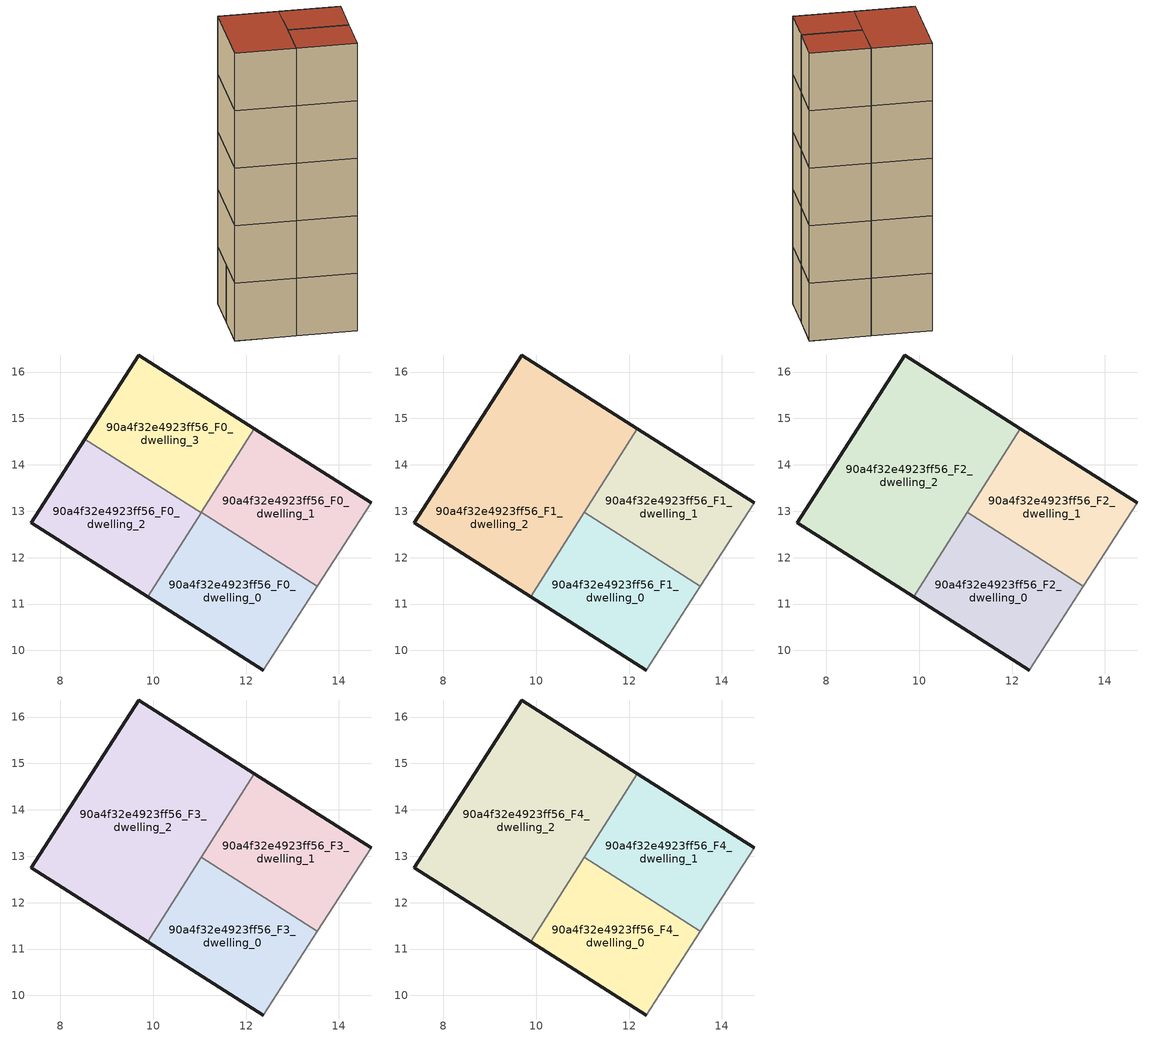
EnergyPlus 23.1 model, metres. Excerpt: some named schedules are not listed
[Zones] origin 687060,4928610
90a4f32e4923ff56_F0_dwelling_0
 floor ground (EU_floor_Construction): 12.37,9.58 13.54,11.39 11.03,12.97 9.88,11.16 z0
 wall outside (EU_wall_Construction): 12.37,9.58 9.88,11.16 z0:3
 wall adiabatic (EU_wall_Construction): 13.54,11.39 12.37,9.58 z0:3
 wall to 90a4f32e4923ff56_F0_dwelling_1 (EU_wall_Construction): 11.03,12.97 13.54,11.39 z0:3
 wall to 90a4f32e4923ff56_F0_dwelling_2 (EU_wall_Construction): 9.88,11.16 11.03,12.97 z0:3
90a4f32e4923ff56_F0_dwelling_1
 floor ground (EU_floor_Construction): 13.54,11.39 14.69,13.19 12.18,14.78 11.03,12.97 z0
 wall outside (EU_wall_Construction): 12.18,14.78 14.69,13.19 z0:3
 wall adiabatic (EU_wall_Construction): 14.69,13.19 13.54,11.39 z0:3
 wall to 90a4f32e4923ff56_F0_dwelling_3 (EU_wall_Construction): 11.03,12.97 12.18,14.78 z0:3
90a4f32e4923ff56_F0_dwelling_2
 floor ground (EU_floor_Construction): 9.88,11.16 11.03,12.97 8.53,14.56 7.37,12.75 z0
 wall outside (EU_wall_Construction): 9.88,11.16 7.37,12.75 8.53,14.56 z0:3
 wall to 90a4f32e4923ff56_F0_dwelling_3 (EU_wall_Construction): 8.53,14.56 11.03,12.97 z0:3
90a4f32e4923ff56_F0_dwelling_3
 floor ground (EU_floor_Construction): 11.03,12.97 12.18,14.78 9.68,16.37 8.53,14.56 z0
 wall outside (EU_wall_Construction): 8.53,14.56 9.68,16.37 12.18,14.78 z0:3
90a4f32e4923ff56_F1_dwelling_0
 floor to 90a4f32e4923ff56_F0_dwelling_0 (EU_floor_Construction): 12.37,9.58 13.54,11.39 11.03,12.97 9.88,11.16 z3
 wall outside (EU_wall_Construction): 12.37,9.58 9.88,11.16 z3:6
 wall adiabatic (EU_wall_Construction): 13.54,11.39 12.37,9.58 z3:6
 wall to 90a4f32e4923ff56_F1_dwelling_1 (EU_wall_Construction): 11.03,12.97 13.54,11.39 z3:6
 wall to 90a4f32e4923ff56_F1_dwelling_2 (EU_wall_Construction): 9.88,11.16 11.03,12.97 z3:6
90a4f32e4923ff56_F1_dwelling_1
 floor to 90a4f32e4923ff56_F0_dwelling_1 (EU_floor_Construction): 13.54,11.39 14.69,13.19 12.18,14.78 11.03,12.97 z3
 wall outside (EU_wall_Construction): 12.18,14.78 14.69,13.19 z3:6
 wall adiabatic (EU_wall_Construction): 14.69,13.19 13.54,11.39 z3:6
 wall to 90a4f32e4923ff56_F1_dwelling_2 (EU_wall_Construction): 11.03,12.98 12.18,14.78 z3:6
90a4f32e4923ff56_F1_dwelling_2
 floor to 90a4f32e4923ff56_F0_dwelling_2 (EU_floor_Construction): 9.88,11.16 11.03,12.97 8.53,14.56 7.37,12.75 z3
 floor to 90a4f32e4923ff56_F0_dwelling_3 (EU_floor_Construction): 11.03,12.97 12.18,14.78 9.68,16.37 8.53,14.56 z3
 wall outside (EU_wall_Construction): 9.88,11.16 7.37,12.75 9.68,16.37 12.18,14.78 z3:6
90a4f32e4923ff56_F2_dwelling_0
 floor to 90a4f32e4923ff56_F1_dwelling_0 (EU_floor_Construction): 12.37,9.58 13.54,11.39 11.03,12.97 9.88,11.16 z6
 wall outside (EU_wall_Construction): 12.37,9.58 9.88,11.16 z6:9
 wall adiabatic (EU_wall_Construction): 13.54,11.39 12.37,9.58 z6:9
 wall to 90a4f32e4923ff56_F2_dwelling_1 (EU_wall_Construction): 11.03,12.97 13.54,11.39 z6:9
 wall to 90a4f32e4923ff56_F2_dwelling_2 (EU_wall_Construction): 9.88,11.16 11.03,12.97 z6:9
90a4f32e4923ff56_F2_dwelling_1
 floor to 90a4f32e4923ff56_F1_dwelling_1 (EU_floor_Construction): 13.54,11.39 14.69,13.19 12.18,14.78 11.03,12.97 z6
 wall outside (EU_wall_Construction): 12.18,14.78 14.69,13.19 z6:9
 wall adiabatic (EU_wall_Construction): 14.69,13.19 13.54,11.39 z6:9
 wall to 90a4f32e4923ff56_F2_dwelling_2 (EU_wall_Construction): 11.03,12.98 12.18,14.78 z6:9
90a4f32e4923ff56_F2_dwelling_2
 floor to 90a4f32e4923ff56_F1_dwelling_2 (EU_floor_Construction): 9.88,11.16 12.18,14.78 9.68,16.37 7.37,12.75 z6
 wall outside (EU_wall_Construction): 9.88,11.16 7.37,12.75 9.68,16.37 12.18,14.78 z6:9
90a4f32e4923ff56_F3_dwelling_0
 floor to 90a4f32e4923ff56_F2_dwelling_0 (EU_floor_Construction): 12.37,9.58 13.54,11.39 11.03,12.97 9.88,11.16 z9
 wall outside (EU_wall_Construction): 12.37,9.58 9.88,11.16 z9:12
 wall adiabatic (EU_wall_Construction): 13.54,11.39 12.37,9.58 z9:12
 wall to 90a4f32e4923ff56_F3_dwelling_1 (EU_wall_Construction): 11.03,12.97 13.54,11.39 z9:12
 wall to 90a4f32e4923ff56_F3_dwelling_2 (EU_wall_Construction): 9.88,11.16 11.03,12.97 z9:12
90a4f32e4923ff56_F3_dwelling_1
 floor to 90a4f32e4923ff56_F2_dwelling_1 (EU_floor_Construction): 13.54,11.39 14.69,13.19 12.18,14.78 11.03,12.97 z9
 wall outside (EU_wall_Construction): 12.18,14.78 14.69,13.19 z9:12
 wall adiabatic (EU_wall_Construction): 14.69,13.19 13.54,11.39 z9:12
 wall to 90a4f32e4923ff56_F3_dwelling_2 (EU_wall_Construction): 11.03,12.98 12.18,14.78 z9:12
90a4f32e4923ff56_F3_dwelling_2
 floor to 90a4f32e4923ff56_F2_dwelling_2 (EU_floor_Construction): 9.88,11.16 12.18,14.78 9.68,16.37 7.37,12.75 z9
 wall outside (EU_wall_Construction): 9.88,11.16 7.37,12.75 9.68,16.37 12.18,14.78 z9:12
90a4f32e4923ff56_F4_dwelling_0
 floor to 90a4f32e4923ff56_F3_dwelling_0 (EU_floor_Construction): 12.37,9.58 13.54,11.39 11.03,12.97 9.88,11.16 z12
 wall outside (EU_wall_Construction): 12.37,9.58 9.88,11.16 z12:15
 wall adiabatic (EU_wall_Construction): 13.54,11.39 12.37,9.58 z12:15
 wall to 90a4f32e4923ff56_F4_dwelling_1 (EU_wall_Construction): 11.03,12.97 13.54,11.39 z12:15
 wall to 90a4f32e4923ff56_F4_dwelling_2 (EU_wall_Construction): 9.88,11.16 11.03,12.97 z12:15
 roof outside (EU_roof_Construction): 13.54,11.39 12.37,9.58 9.88,11.16 11.03,12.97 z15
90a4f32e4923ff56_F4_dwelling_1
 floor to 90a4f32e4923ff56_F3_dwelling_1 (EU_floor_Construction): 13.54,11.39 14.69,13.19 12.18,14.78 11.03,12.97 z12
 wall outside (EU_wall_Construction): 12.18,14.78 14.69,13.19 z12:15
 wall adiabatic (EU_wall_Construction): 14.69,13.19 13.54,11.39 z12:15
 wall to 90a4f32e4923ff56_F4_dwelling_2 (EU_wall_Construction): 11.03,12.98 12.18,14.78 z12:15
 roof outside (EU_roof_Construction): 14.69,13.19 13.54,11.39 11.03,12.97 12.18,14.78 z15
90a4f32e4923ff56_F4_dwelling_2
 floor to 90a4f32e4923ff56_F3_dwelling_2 (EU_floor_Construction): 9.88,11.16 12.18,14.78 9.68,16.37 7.37,12.75 z12
 wall outside (EU_wall_Construction): 9.88,11.16 7.37,12.75 9.68,16.37 12.18,14.78 z12:15
 roof outside (EU_roof_Construction): 12.18,14.78 9.88,11.16 7.37,12.75 9.68,16.37 z15
[Building]
EU S2 Campaign: North Axis=0; Terrain=City; Solar Distribution=FullExterior
[Site:Location]
Bologna: Latitude=44.5; Longitude=11.25; Time Zone=1; Elevation=37
[SizingPeriod:WeatherFileDays]
AnnualSizingPeriod: Begin Month=1; Begin Day of Month=1; End Month=12; End Day of Month=31; Day of Week for Start Day=Monday; Use Weather File Daylight Saving Period=No; Use Weather File Rain and Snow Indicators=No
[MATERIAL]
EU_InternalMass_Material: Roughness=MediumRough; Thickness=0.1; Conductivity=1; Density=1800; Specific Heat=900; Thermal Absorptance=0.9; Solar Absorptance=0.7; Visible Absorptance=0.7
[MATERIAL:NOMASS] Roughness=MediumRough; Thermal Absorptance=0.9; Solar Absorptance=0.7; Visible Absorptance=0.7
Name | Thermal Resistance
EU_wall_NoMass | 0.905828
EU_roof_NoMass | 0.37593
EU_floor_NoMass | 0.67114
[CONSTRUCTION]
EU_wall_Construction: EU_wall_NoMass
EU_roof_Construction: EU_roof_NoMass
EU_floor_Construction: EU_floor_NoMass
EU_InternalMass_Construction: EU_InternalMass_Material
[ZONE] Type=1; Multiplier=1; Ceiling Height=autocalculate; Floor Area=autocalculate; Part of Total Floor Area=Yes
Name | Volume
90a4f32e4923ff56_F0_dwelling_0; 90a4f32e4923ff56_F0_dwelling_2 | 19.0825
90a4f32e4923ff56_F1_dwelling_0; 90a4f32e4923ff56_F2_dwelling_0; 90a4f32e4923ff56_F3_dwelling_0; 90a4f32e4923ff56_F4_dwelling_0 | 19.0818
90a4f32e4923ff56_F0_dwelling_1 | 19.0759
90a4f32e4923ff56_F1_dwelling_1; 90a4f32e4923ff56_F2_dwelling_1; 90a4f32e4923ff56_F3_dwelling_1; 90a4f32e4923ff56_F4_dwelling_1 | 19.0767
90a4f32e4923ff56_F1_dwelling_2; 90a4f32e4923ff56_F2_dwelling_2; 90a4f32e4923ff56_F3_dwelling_2; 90a4f32e4923ff56_F4_dwelling_2 | 38.1614
90a4f32e4923ff56_F0_dwelling_3 | 19.0811
[INTERNALMASS] Construction=EU_InternalMass_Construction
Name | Zone or ZoneList | Surface Area
90a4f32e4923ff56_F0_dwelling_0_EU_InternalMass | 90a4f32e4923ff56_F0_dwelling_0 | 6.36078
90a4f32e4923ff56_F0_dwelling_1_EU_InternalMass | 90a4f32e4923ff56_F0_dwelling_1 | 6.35899
90a4f32e4923ff56_F0_dwelling_2_EU_InternalMass | 90a4f32e4923ff56_F0_dwelling_2 | 6.36105
90a4f32e4923ff56_F0_dwelling_3_EU_InternalMass | 90a4f32e4923ff56_F0_dwelling_3 | 6.36037
90a4f32e4923ff56_F1_dwelling_0_EU_InternalMass | 90a4f32e4923ff56_F1_dwelling_0 | 6.36078
90a4f32e4923ff56_F1_dwelling_1_EU_InternalMass | 90a4f32e4923ff56_F1_dwelling_1 | 6.35899
90a4f32e4923ff56_F1_dwelling_2_EU_InternalMass | 90a4f32e4923ff56_F1_dwelling_2 | 12.7203
90a4f32e4923ff56_F2_dwelling_0_EU_InternalMass | 90a4f32e4923ff56_F2_dwelling_0 | 6.36078
90a4f32e4923ff56_F2_dwelling_1_EU_InternalMass | 90a4f32e4923ff56_F2_dwelling_1 | 6.35899
90a4f32e4923ff56_F2_dwelling_2_EU_InternalMass | 90a4f32e4923ff56_F2_dwelling_2 | 12.7203
90a4f32e4923ff56_F3_dwelling_0_EU_InternalMass | 90a4f32e4923ff56_F3_dwelling_0 | 6.36078
90a4f32e4923ff56_F3_dwelling_1_EU_InternalMass | 90a4f32e4923ff56_F3_dwelling_1 | 6.35899
90a4f32e4923ff56_F3_dwelling_2_EU_InternalMass | 90a4f32e4923ff56_F3_dwelling_2 | 12.7203
90a4f32e4923ff56_F4_dwelling_0_EU_InternalMass | 90a4f32e4923ff56_F4_dwelling_0 | 6.36078
90a4f32e4923ff56_F4_dwelling_1_EU_InternalMass | 90a4f32e4923ff56_F4_dwelling_1 | 6.35899
90a4f32e4923ff56_F4_dwelling_2_EU_InternalMass | 90a4f32e4923ff56_F4_dwelling_2 | 12.7203
[OTHEREQUIPMENT] Fuel Type=Electricity; Design Level Calculation Method=Watts/Area; Power per Zone Floor Area=1; Fraction Latent=0; Fraction Radiant=0; Fraction Lost=0; Carbon Dioxide Generation Rate=0; EndUse Subcategory=EU_Step8_InternalGains
Name | Zone or ZoneList or Space or SpaceList | Schedule
EU_Step8_InternalGain_90a4f32e4923ff56_F0_dwelling_0_f000 | 90a4f32e4923ff56_F0_dwelling_0 | EU_Step8_GainSchedule_90a4f32e4923ff56_F0_dwelling_0_f000
EU_Step8_InternalGain_90a4f32e4923ff56_F0_dwelling_1_f000 | 90a4f32e4923ff56_F0_dwelling_1 | EU_Step8_GainSchedule_90a4f32e4923ff56_F0_dwelling_1_f000
EU_Step8_InternalGain_90a4f32e4923ff56_F0_dwelling_2_f000 | 90a4f32e4923ff56_F0_dwelling_2 | EU_Step8_GainSchedule_90a4f32e4923ff56_F0_dwelling_2_f000
EU_Step8_InternalGain_90a4f32e4923ff56_F0_dwelling_3_f000 | 90a4f32e4923ff56_F0_dwelling_3 | EU_Step8_GainSchedule_90a4f32e4923ff56_F0_dwelling_3_f000
EU_Step8_InternalGain_90a4f32e4923ff56_F1_dwelling_0_f000 | 90a4f32e4923ff56_F1_dwelling_0 | EU_Step8_GainSchedule_90a4f32e4923ff56_F1_dwelling_0_f000
EU_Step8_InternalGain_90a4f32e4923ff56_F1_dwelling_1_f000 | 90a4f32e4923ff56_F1_dwelling_1 | EU_Step8_GainSchedule_90a4f32e4923ff56_F1_dwelling_1_f000
EU_Step8_InternalGain_90a4f32e4923ff56_F1_dwelling_2_f000 | 90a4f32e4923ff56_F1_dwelling_2 | EU_Step8_GainSchedule_90a4f32e4923ff56_F1_dwelling_2_f000
EU_Step8_InternalGain_90a4f32e4923ff56_F2_dwelling_0_f000 | 90a4f32e4923ff56_F2_dwelling_0 | EU_Step8_GainSchedule_90a4f32e4923ff56_F2_dwelling_0_f000
EU_Step8_InternalGain_90a4f32e4923ff56_F2_dwelling_1_f000 | 90a4f32e4923ff56_F2_dwelling_1 | EU_Step8_GainSchedule_90a4f32e4923ff56_F2_dwelling_1_f000
EU_Step8_InternalGain_90a4f32e4923ff56_F2_dwelling_2_f000 | 90a4f32e4923ff56_F2_dwelling_2 | EU_Step8_GainSchedule_90a4f32e4923ff56_F2_dwelling_2_f000
EU_Step8_InternalGain_90a4f32e4923ff56_F3_dwelling_0_f000 | 90a4f32e4923ff56_F3_dwelling_0 | EU_Step8_GainSchedule_90a4f32e4923ff56_F3_dwelling_0_f000
EU_Step8_InternalGain_90a4f32e4923ff56_F3_dwelling_1_f000 | 90a4f32e4923ff56_F3_dwelling_1 | EU_Step8_GainSchedule_90a4f32e4923ff56_F3_dwelling_1_f000
EU_Step8_InternalGain_90a4f32e4923ff56_F3_dwelling_2_f000 | 90a4f32e4923ff56_F3_dwelling_2 | EU_Step8_GainSchedule_90a4f32e4923ff56_F3_dwelling_2_f000
EU_Step8_InternalGain_90a4f32e4923ff56_F4_dwelling_0_f000 | 90a4f32e4923ff56_F4_dwelling_0 | EU_Step8_GainSchedule_90a4f32e4923ff56_F4_dwelling_0_f000
EU_Step8_InternalGain_90a4f32e4923ff56_F4_dwelling_1_f000 | 90a4f32e4923ff56_F4_dwelling_1 | EU_Step8_GainSchedule_90a4f32e4923ff56_F4_dwelling_1_f000
EU_Step8_InternalGain_90a4f32e4923ff56_F4_dwelling_2_f000 | 90a4f32e4923ff56_F4_dwelling_2 | EU_Step8_GainSchedule_90a4f32e4923ff56_F4_dwelling_2_f000
[ZONEVENTILATION:DESIGNFLOWRATE] Schedule=EU_AlwaysOn; Design Flow Rate Calculation Method=AirChanges/Hour; Air Changes per Hour=0.73129; Ventilation Type=Natural; Fan Pressure Rise=0; Fan Total Efficiency=1; Constant Term Coefficient=1; Temperature Term Coefficient=0; Velocity Term Coefficient=0; Velocity Squared Term Coefficient=0; Minimum Indoor Temperature=-100; Maximum Indoor Temperature=100; Delta Temperature=-100; Minimum Outdoor Temperature=-100; Maximum Outdoor Temperature=100; Maximum Wind Speed=40
Name | Zone or ZoneList or Space or SpaceList
EU_ConstantAir_90a4f32e4923ff56_F0_dwelling_0 | 90a4f32e4923ff56_F0_dwelling_0
EU_ConstantAir_90a4f32e4923ff56_F0_dwelling_1 | 90a4f32e4923ff56_F0_dwelling_1
EU_ConstantAir_90a4f32e4923ff56_F0_dwelling_2 | 90a4f32e4923ff56_F0_dwelling_2
EU_ConstantAir_90a4f32e4923ff56_F0_dwelling_3 | 90a4f32e4923ff56_F0_dwelling_3
EU_ConstantAir_90a4f32e4923ff56_F1_dwelling_0 | 90a4f32e4923ff56_F1_dwelling_0
EU_ConstantAir_90a4f32e4923ff56_F1_dwelling_1 | 90a4f32e4923ff56_F1_dwelling_1
EU_ConstantAir_90a4f32e4923ff56_F1_dwelling_2 | 90a4f32e4923ff56_F1_dwelling_2
EU_ConstantAir_90a4f32e4923ff56_F2_dwelling_0 | 90a4f32e4923ff56_F2_dwelling_0
EU_ConstantAir_90a4f32e4923ff56_F2_dwelling_1 | 90a4f32e4923ff56_F2_dwelling_1
EU_ConstantAir_90a4f32e4923ff56_F2_dwelling_2 | 90a4f32e4923ff56_F2_dwelling_2
EU_ConstantAir_90a4f32e4923ff56_F3_dwelling_0 | 90a4f32e4923ff56_F3_dwelling_0
EU_ConstantAir_90a4f32e4923ff56_F3_dwelling_1 | 90a4f32e4923ff56_F3_dwelling_1
EU_ConstantAir_90a4f32e4923ff56_F3_dwelling_2 | 90a4f32e4923ff56_F3_dwelling_2
EU_ConstantAir_90a4f32e4923ff56_F4_dwelling_0 | 90a4f32e4923ff56_F4_dwelling_0
EU_ConstantAir_90a4f32e4923ff56_F4_dwelling_1 | 90a4f32e4923ff56_F4_dwelling_1
EU_ConstantAir_90a4f32e4923ff56_F4_dwelling_2 | 90a4f32e4923ff56_F4_dwelling_2
[HVACTEMPLATE:THERMOSTAT] Constant Heating Setpoint=20; Constant Cooling Setpoint=50
EU_HeatOnly_90a4f32e4923ff56_F0_dwelling_0; EU_HeatOnly_90a4f32e4923ff56_F0_dwelling_1; EU_HeatOnly_90a4f32e4923ff56_F0_dwelling_2; EU_HeatOnly_90a4f32e4923ff56_F0_dwelling_3; EU_HeatOnly_90a4f32e4923ff56_F1_dwelling_0; EU_HeatOnly_90a4f32e4923ff56_F1_dwelling_1; EU_HeatOnly_90a4f32e4923ff56_F1_dwelling_2; EU_HeatOnly_90a4f32e4923ff56_F2_dwelling_0; EU_HeatOnly_90a4f32e4923ff56_F2_dwelling_1; EU_HeatOnly_90a4f32e4923ff56_F2_dwelling_2; EU_HeatOnly_90a4f32e4923ff56_F3_dwelling_0; EU_HeatOnly_90a4f32e4923ff56_F3_dwelling_1; EU_HeatOnly_90a4f32e4923ff56_F3_dwelling_2; EU_HeatOnly_90a4f32e4923ff56_F4_dwelling_0; EU_HeatOnly_90a4f32e4923ff56_F4_dwelling_1; EU_HeatOnly_90a4f32e4923ff56_F4_dwelling_2
[HVACTEMPLATE:ZONE:IDEALLOADSAIRSYSTEM] System Availability Schedule=EU_AlwaysOn; Maximum Heating Supply Air Temperature=50; Minimum Cooling Supply Air Temperature=13; Maximum Heating Supply Air Humidity Ratio=0.0156; Minimum Cooling Supply Air Humidity Ratio=0.0077; Heating Limit=NoLimit; Cooling Limit=NoLimit; Heating Availability Schedule=EU_AlwaysOn; Cooling Availability Schedule=EU_CoolingOff; Dehumidification Control Type=ConstantSensibleHeatRatio; Cooling Sensible Heat Ratio=0.7; Dehumidification Setpoint=60; Humidification Control Type=None; Humidification Setpoint=30; Outdoor Air Method=None; Outdoor Air Flow Rate per Person=0.00944; Outdoor Air Flow Rate per Zone Floor Area=0; Outdoor Air Flow Rate per Zone=0; Demand Controlled Ventilation Type=None; Outdoor Air Economizer Type=NoEconomizer; Heat Recovery Type=None; Sensible Heat Recovery Effectiveness=0.7; Latent Heat Recovery Effectiveness=0.65
Name | Template Thermostat
90a4f32e4923ff56_F0_dwelling_0 | EU_HeatOnly_90a4f32e4923ff56_F0_dwelling_0
90a4f32e4923ff56_F0_dwelling_1 | EU_HeatOnly_90a4f32e4923ff56_F0_dwelling_1
90a4f32e4923ff56_F0_dwelling_2 | EU_HeatOnly_90a4f32e4923ff56_F0_dwelling_2
90a4f32e4923ff56_F0_dwelling_3 | EU_HeatOnly_90a4f32e4923ff56_F0_dwelling_3
90a4f32e4923ff56_F1_dwelling_0 | EU_HeatOnly_90a4f32e4923ff56_F1_dwelling_0
90a4f32e4923ff56_F1_dwelling_1 | EU_HeatOnly_90a4f32e4923ff56_F1_dwelling_1
90a4f32e4923ff56_F1_dwelling_2 | EU_HeatOnly_90a4f32e4923ff56_F1_dwelling_2
90a4f32e4923ff56_F2_dwelling_0 | EU_HeatOnly_90a4f32e4923ff56_F2_dwelling_0
90a4f32e4923ff56_F2_dwelling_1 | EU_HeatOnly_90a4f32e4923ff56_F2_dwelling_1
90a4f32e4923ff56_F2_dwelling_2 | EU_HeatOnly_90a4f32e4923ff56_F2_dwelling_2
90a4f32e4923ff56_F3_dwelling_0 | EU_HeatOnly_90a4f32e4923ff56_F3_dwelling_0
90a4f32e4923ff56_F3_dwelling_1 | EU_HeatOnly_90a4f32e4923ff56_F3_dwelling_1
90a4f32e4923ff56_F3_dwelling_2 | EU_HeatOnly_90a4f32e4923ff56_F3_dwelling_2
90a4f32e4923ff56_F4_dwelling_0 | EU_HeatOnly_90a4f32e4923ff56_F4_dwelling_0
90a4f32e4923ff56_F4_dwelling_1 | EU_HeatOnly_90a4f32e4923ff56_F4_dwelling_1
90a4f32e4923ff56_F4_dwelling_2 | EU_HeatOnly_90a4f32e4923ff56_F4_dwelling_2
[SIZING:ZONE] Zone Cooling Design Supply Air Temperature Input Method=SupplyAirTemperature; Zone Cooling Design Supply Air Temperature=13; Zone Heating Design Supply Air Temperature Input Method=SupplyAirTemperature; Zone Heating Design Supply Air Temperature=50; Zone Cooling Design Supply Air Humidity Ratio=0.008; Zone Heating Design Supply Air Humidity Ratio=0.008; Cooling Design Air Flow Method=DesignDay; Cooling Design Air Flow Rate=0; Cooling Minimum Air Flow per Zone Floor Area=0.000762; Cooling Minimum Air Flow=0; Cooling Minimum Air Flow Fraction=0.2; Heating Design Air Flow Method=DesignDay; Heating Design Air Flow Rate=0; Heating Maximum Air Flow per Zone Floor Area=0.002032; Heating Maximum Air Flow=0.141576; Heating Maximum Air Flow Fraction=0.3; Account for Dedicated Outdoor Air System=No; Dedicated Outdoor Air System Control Strategy=NeutralSupplyAir; Dedicated Outdoor Air Low Setpoint Temperature for Design=autosize; Dedicated Outdoor Air High Setpoint Temperature for Design=autosize; Zone Load Sizing Method=Sensible Load Only No Latent Load; Zone Latent Cooling Design Supply Air Humidity Ratio Input Method=HumidityRatioDifference; Zone Cooling Design Supply Air Humidity Ratio Difference=0.005; Zone Latent Heating Design Supply Air Humidity Ratio Input Method=HumidityRatioDifference; Zone Humidification Design Supply Air Humidity Ratio Difference=0.005
90a4f32e4923ff56_F0_dwelling_0; 90a4f32e4923ff56_F0_dwelling_1; 90a4f32e4923ff56_F0_dwelling_2; 90a4f32e4923ff56_F0_dwelling_3; 90a4f32e4923ff56_F1_dwelling_0; 90a4f32e4923ff56_F1_dwelling_1; 90a4f32e4923ff56_F1_dwelling_2
